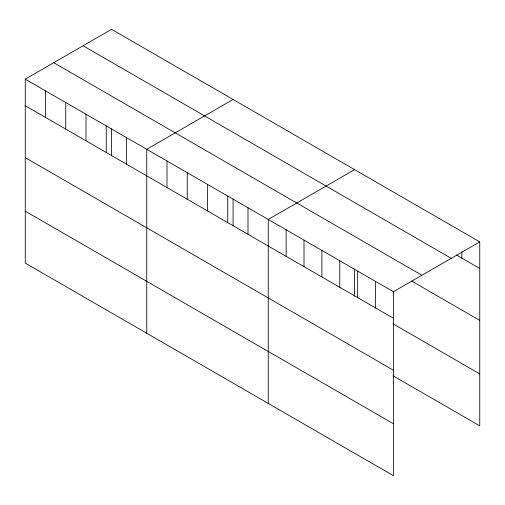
<?xml version="1.0" encoding="UTF-8"?>
<svg xmlns="http://www.w3.org/2000/svg" width="505" height="505" viewBox="0 0 505 505"><rect width="100%" height="100%" fill="white"/><g stroke="black" fill="none" stroke-linecap="round" stroke-linejoin="round"><path stroke-width="0.76" d="M25.25 79.159L393.427 291.726L393.427 475.678L25.25 263.118L25.25 79.159L111.573 29.322L479.75 241.882L479.75 425.841L392.985 375.745M233.07 99.466L146.747 149.303L146.747 333.262M354.573 169.611L268.243 219.454L268.243 403.407M393.427 291.726L479.75 241.882M456.57 255.057L479.75 268.439M83.085 45.766L451.262 258.333M53.738 62.715L421.915 275.275M411.531 280.995L479.75 320.378M25.25 105.715L393.427 318.276M392.985 323.806L479.75 373.896M25.25 157.655L393.427 370.222M25.25 211.172L393.427 423.739M461.867 251.862L461.867 258.112M375.543 281.399L375.543 307.955M357.66 271.071L357.66 297.628M354.573 269.051L354.573 296.195M339.777 260.75L339.777 287.301M321.893 250.423L321.893 276.98M304.01 240.102L304.01 266.653M286.127 229.775L286.127 256.332M247.999 207.763L247.999 234.314M233.07 198.907L233.07 226.051M227.749 196.073L227.749 222.623M207.498 184.375L207.498 210.932M187.248 172.685L187.248 199.241M166.997 160.994L166.997 187.551M126.496 137.612L126.496 164.169M111.573 128.756L111.573 155.906M106.246 125.922L106.246 152.478M86.002 114.231L86.002 140.788M65.751 102.54L65.751 129.097M45.5 90.849L45.5 117.406"/></g></svg>
